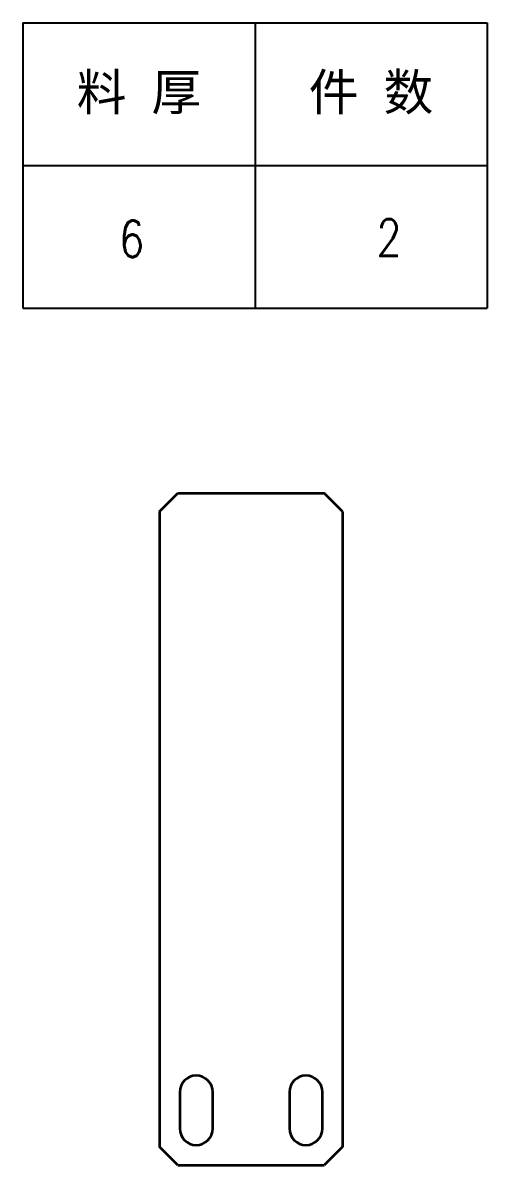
# Model space of a CAD drawing. Header units: millimetres. Extents: x 1333 to 38145, y -42879 to -3789.
# Drawn here: x 20213.5 to 20340.5, y -4101 to -3788.5 of the extents above; entities that cross this region are included whole.
import ezdxf
from ezdxf.enums import TextEntityAlignment as Align

# ---------------------------------------------------------------- set-up
doc = ezdxf.new("R2010")
doc.units = ezdxf.units.MM
doc.header["$LTSCALE"] = 0.5
doc.layers.add('粗实线', color=7, linetype='Continuous', lineweight=35)
doc.styles.add('DIM', font='romans.shx', dxfattribs={"width": 0.8, "bigfont": 'bigfont.shx'})
doc.styles.get("Standard").update_dxf_attribs({"font": 'simplex.shx'})

# ---------------------------------------------------------------- blocks, each defined once
blk = doc.blocks.new('*T121')
at = {"color": 0, "linetype": 'ByBlock', "lineweight": -2, "transparency": 16777216}
for p, q in [((0, 0), (127, 0)), ((0, 0), (0, -78)), ((63.5, 0), (63.5, -78)), ((127, 0), (127, -78)), ((0, -39), (127, -39)), ((0, -78), (127, -78))]:
    blk.add_line(p, q, dxfattribs=at)
at = {"color": 0, "transparency": 16777216, "char_height": 10, "width": 60.5, "attachment_point": 5}
for s, insert in [('{\\fSimSun|b0|i0|c134|p2;件 数}', (95.25, -19.5)), ('{\\fSimSun|b0|i0|c134|p2;料 厚}', (31.75, -19.5))]:
    blk.add_mtext(s, dxfattribs=dict(at, insert=insert))
blk = doc.blocks.new('拆图参数')
blk.add_blockref('*T121', (-63.5, 78))
at = {"style": 'DIM', "width": 0.8}
blk.add_attdef('6', text='', height=10, dxfattribs=at).set_placement((-37.13, 18.91), align=Align.MIDDLE_LEFT)
blk.add_attdef('1', text='', height=10, dxfattribs=at).set_placement((36.65, 19.27), align=Align.MIDDLE_CENTER)

msp = doc.modelspace()

# ---------------------------------------------------------------- linework, layer by layer
at = {"layer": '粗实线', "lineweight": 35}
for p, q in [((20250.876, -3922.171), (20255.876, -3917.171)), ((20255.876, -3917.171), (20295.876, -3917.171)), ((20300.876, -3922.171), (20295.876, -3917.171)), ((20250.876, -3922.171), (20250.876, -4095.951)), ((20300.876, -3922.171), (20300.876, -4095.951)), ((20255.876, -4100.951), (20295.876, -4100.951))]:
    msp.add_line(p, q, dxfattribs=at)
at = {"layer": '粗实线', "lineweight": 35, "ltscale": 0.25}
for p, q in [((20256.376, -4080.951), (20256.376, -4090.951)), ((20265.376, -4090.951), (20265.376, -4080.951)), ((20286.376, -4080.951), (20286.376, -4090.951)), ((20295.376, -4090.951), (20295.376, -4080.951))]:
    msp.add_line(p, q, dxfattribs=at)
at = {"layer": '粗实线', "lineweight": 35, "ltscale": 0.176777}
for p, q in [((20255.876, -4100.951), (20250.876, -4095.951)), ((20300.876, -4095.951), (20295.876, -4100.951))]:
    msp.add_line(p, q, dxfattribs=at)
at = {"layer": '粗实线', "lineweight": 35}
for centre, start, end in [((20260.876, -4080.951), 0, 180), ((20290.876, -4080.951), 0, 180), ((20260.876, -4090.951), 180, 0), ((20290.876, -4090.951), 180, 0)]:
    msp.add_arc(centre, 4.5, start, end, dxfattribs=at)

# ---------------------------------------------------------------- block references
msp.add_blockref('拆图参数', (20276.952, -3866.549)).add_auto_attribs({'1': '2', '6': '6'})

doc.saveas('drawing.dxf')
